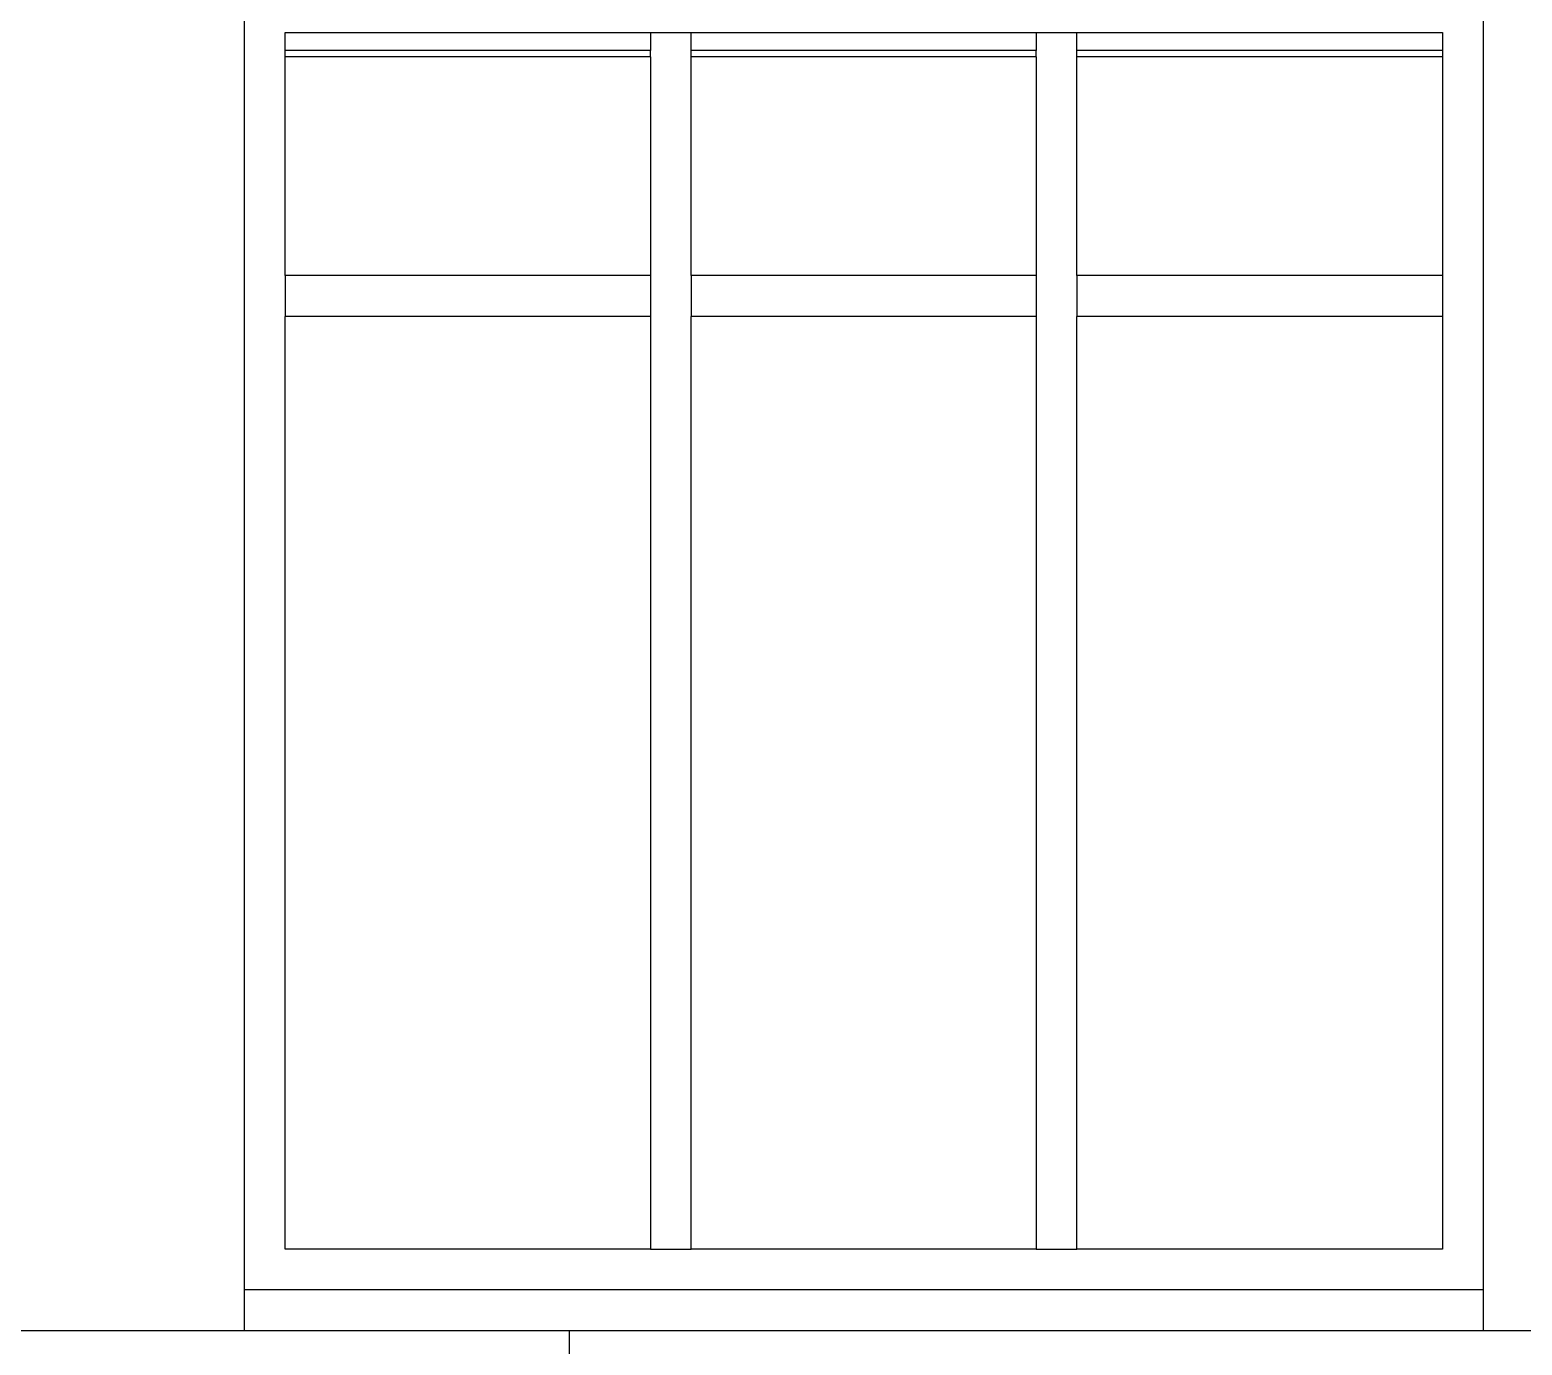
# Model space of a CAD drawing. Extents: x -49.7 to 49.7, y -10.2 to 18.8.
# Drawn here: x -3.051 to 0.599, y 8.261 to 11.477 of the extents above; entities that cross this region are included whole.
import ezdxf

# ---------------------------------------------------------------- set-up
doc = ezdxf.new("R2010")
doc.units = 0
doc.layers.get('0').update_dxf_attribs({"linetype": 'CONTINUOUS'})
doc.layers.add('SECTIONCUTEDGES', color=7, linetype='CONTINUOUS')

msp = doc.modelspace()

# ---------------------------------------------------------------- linework, layer by layer
for p, q in [((-2.5257, 8.3963), (-2.5257, 11.5706)), ((0.5036, 11.5706), (0.5036, 8.3963)), ((-2.4264, 11.4266), (-2.4264, 11.4706)), ((-2.4264, 11.4706), (-1.5325, 11.4706)), ((-1.5325, 11.4706), (-1.4332, 11.4706)), ((-1.5325, 11.4706), (-1.5325, 11.4266)), ((-1.4332, 11.4706), (-0.5889, 11.4706)), ((-1.4332, 11.4266), (-1.4332, 11.4706)), ((-0.5889, 11.4706), (-0.5889, 11.4266)), ((-0.5889, 11.4706), (-0.4896, 11.4706)), ((-0.4896, 11.4266), (-0.4896, 11.4706)), ((-0.4896, 11.4706), (0.4043, 11.4706)), ((0.4043, 11.4706), (0.4043, 11.4266)), ((-1.5325, 11.4266), (-2.4264, 11.4266)), ((-2.4264, 11.4106), (-2.4264, 11.4266)), ((-1.5325, 11.4106), (-1.5325, 11.4266)), ((-0.5889, 11.4266), (-1.4332, 11.4266)), ((-1.4332, 11.4106), (-1.4332, 11.4266)), ((-0.5889, 11.4106), (-0.5889, 11.4266)), ((0.4043, 11.4266), (-0.4896, 11.4266)), ((-0.4896, 11.4106), (-0.4896, 11.4266)), ((0.4043, 11.4266), (0.4043, 11.4106)), ((-2.4264, 10.8763), (-2.4264, 11.4106)), ((-1.5325, 11.4106), (-2.4264, 11.4106)), ((-1.5325, 11.4106), (-1.5325, 10.8763)), ((-0.5889, 11.4106), (-1.4332, 11.4106)), ((-1.4332, 10.8763), (-1.4332, 11.4106)), ((-0.5889, 11.4106), (-0.5889, 10.8763)), ((-0.4896, 10.8763), (-0.4896, 11.4106)), ((0.4043, 11.4106), (-0.4896, 11.4106)), ((0.4043, 11.4106), (0.4043, 10.8763)), ((-1.5325, 10.8763), (-2.4264, 10.8763)), ((-2.4264, 10.8763), (-2.4264, 10.7763)), ((-1.5325, 10.8763), (-1.5325, 10.7763)), ((-0.5889, 10.8763), (-1.4332, 10.8763)), ((-1.4332, 10.8763), (-1.4332, 10.7763)), ((-0.5889, 10.8763), (-0.5889, 10.7763)), ((0.4043, 10.8763), (-0.4896, 10.8763)), ((-0.4896, 10.8763), (-0.4896, 10.7763)), ((0.4043, 10.8763), (0.4043, 10.7763)), ((-1.5325, 10.7763), (-2.4264, 10.7763)), ((-2.4264, 8.4963), (-2.4264, 10.7763)), ((-1.5325, 10.7763), (-1.5325, 8.4963)), ((-0.5889, 10.7763), (-1.4332, 10.7763)), ((-1.4332, 8.4963), (-1.4332, 10.7763)), ((-0.5889, 10.7763), (-0.5889, 8.4963)), ((0.4043, 10.7763), (-0.4896, 10.7763)), ((-0.4896, 8.4963), (-0.4896, 10.7763)), ((0.4043, 10.7763), (0.4043, 8.4963)), ((-1.5325, 8.4963), (-2.4264, 8.4963)), ((-1.5325, 8.4963), (-1.4332, 8.4963)), ((-0.5889, 8.4963), (-1.4332, 8.4963)), ((-0.5889, 8.4963), (-0.4896, 8.4963)), ((0.4043, 8.4963), (-0.4896, 8.4963)), ((0.5036, 8.3963), (-2.5257, 8.3963)), ((-2.5257, 8.2963), (-2.5257, 8.3963)), ((0.5036, 8.3963), (0.5036, 8.2963))]:
    msp.add_line(p, q)
at = {"layer": 'SECTIONCUTEDGES'}
for p, q in [((-2.5257, 8.2963), (-3.668, 8.2963)), ((-1.7306, 8.2963), (-2.5257, 8.2963)), ((-1.7306, 8.1763), (-1.7306, 8.2963)), ((0.5036, 8.2963), (-1.7306, 8.2963)), ((1.3759, 8.2963), (0.5036, 8.2963))]:
    msp.add_line(p, q, dxfattribs=at)

doc.saveas('drawing.dxf')
